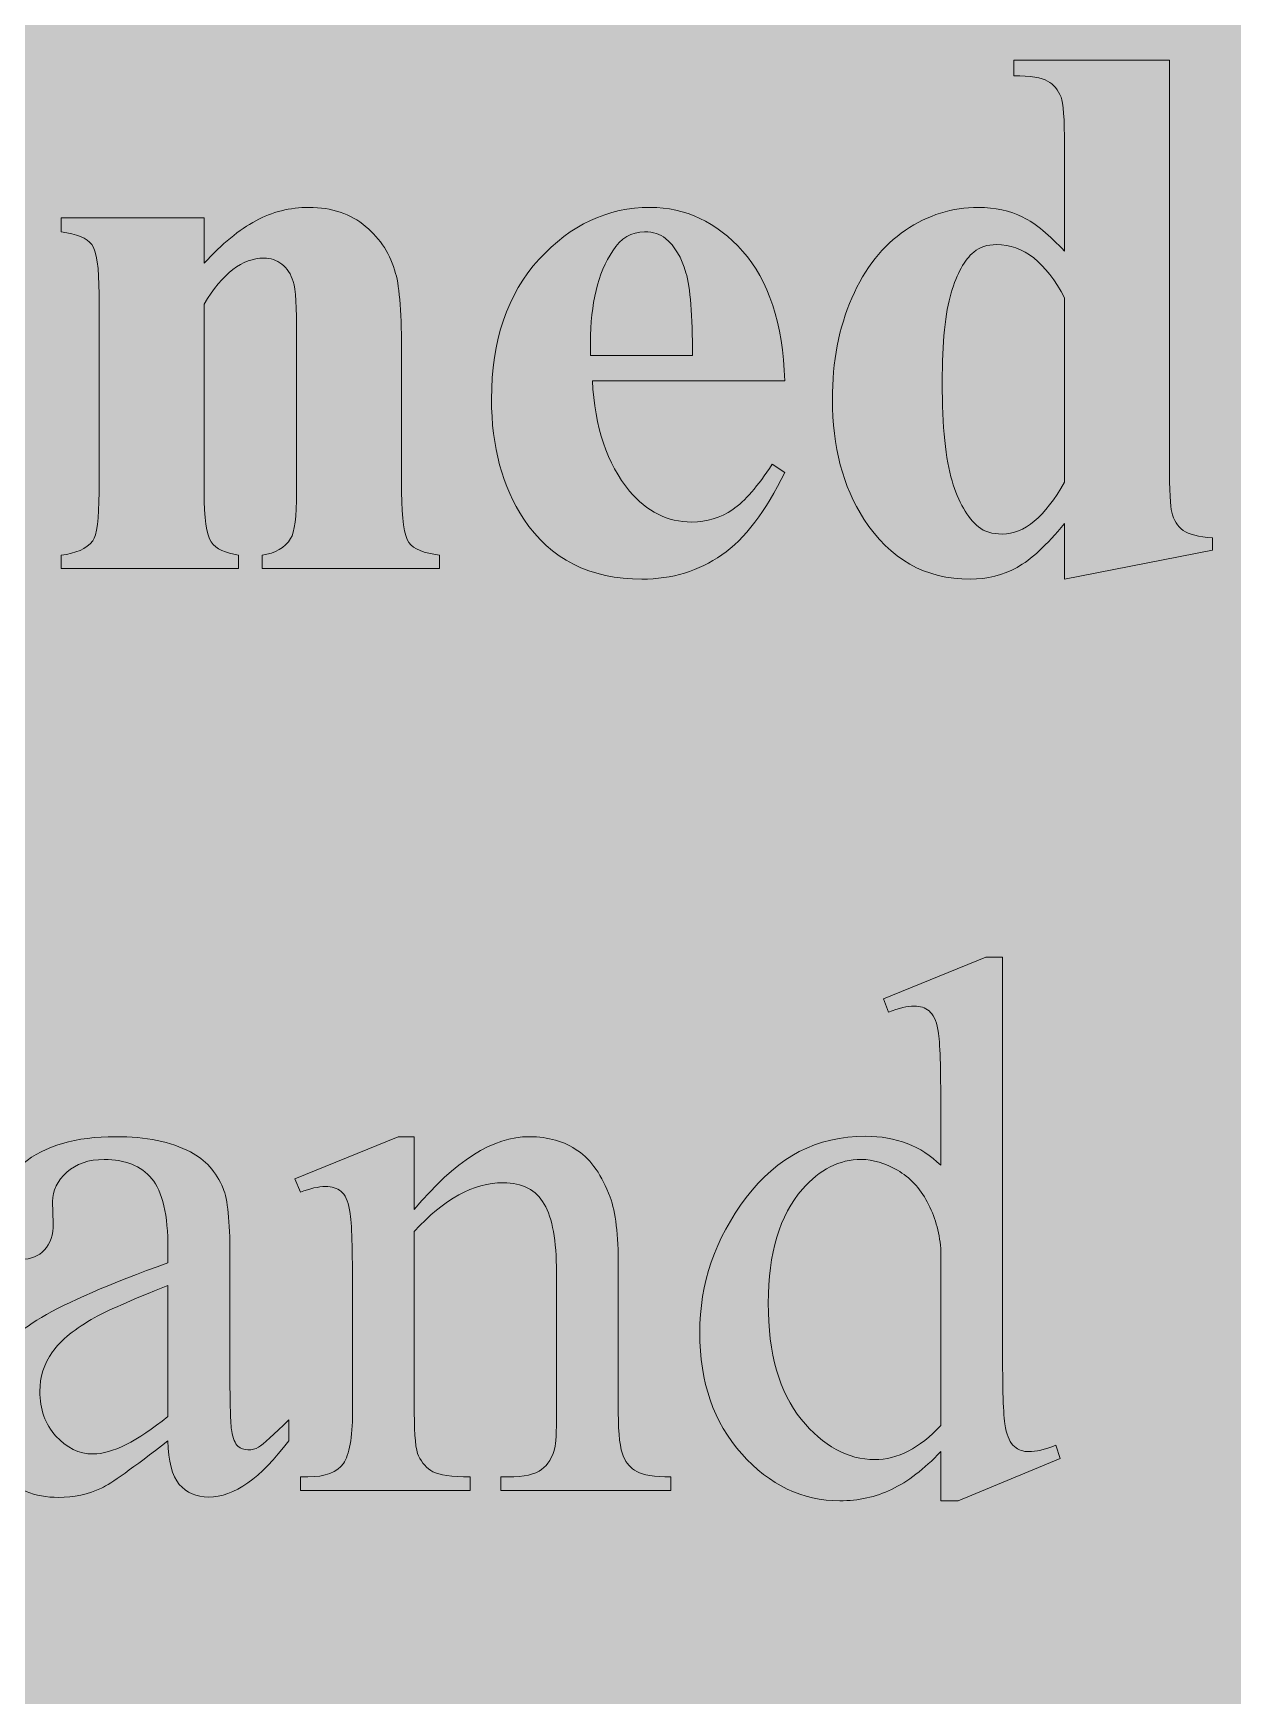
# Model space of a CAD drawing. Header units: inches. Extents: x -1481 to -429, y -1676 to -696.
# Drawn here: x -1390.21 to -1381.4, y -915.03 to -902.83 of the extents above; entities that cross this region are included whole.
import ezdxf

# ---------------------------------------------------------------- set-up
doc = ezdxf.new("R2010")
doc.units = ezdxf.units.IN
doc.header["$MEASUREMENT"] = 0
doc.layers.add('Layer 1', color=7, linetype='Continuous')

# ---------------------------------------------------------------- blocks, each defined once
blk = doc.blocks.new('block 425')
at = {"layer": 'Layer 1', "true_color": 0x8cc63e}
h = blk.add_hatch(color=73, dxfattribs=at)
h.dxf.hatch_style = 2
edge = h.paths.add_edge_path()
edge.add_spline(control_points=[(-1381.869, -903.023), (-1381.869, -903.023), (-1381.869, -905.985), (-1381.869, -905.985), (-1381.869, -906.186), (-1381.864, -906.304), (-1381.853, -906.341), (-1381.838, -906.401), (-1381.81, -906.446), (-1381.769, -906.476), (-1381.728, -906.505), (-1381.656, -906.523), (-1381.553, -906.531), (-1381.553, -906.531), (-1381.553, -906.621), (-1381.553, -906.621), (-1381.553, -906.621), (-1382.64, -906.834), (-1382.64, -906.834), (-1382.64, -906.834), (-1382.64, -906.426), (-1382.64, -906.426), (-1382.771, -906.584), (-1382.887, -906.691), (-1382.989, -906.748), (-1383.091, -906.805), (-1383.206, -906.834), (-1383.334, -906.834), (-1383.663, -906.834), (-1383.923, -906.687), (-1384.113, -906.393), (-1384.268, -906.154), (-1384.345, -905.862), (-1384.345, -905.515), (-1384.345, -905.237), (-1384.297, -904.989), (-1384.202, -904.77), (-1384.106, -904.55), (-1383.975, -904.385), (-1383.809, -904.273), (-1383.643, -904.161), (-1383.465, -904.105), (-1383.274, -904.105), (-1383.151, -904.105), (-1383.042, -904.129), (-1382.946, -904.176), (-1382.851, -904.224), (-1382.749, -904.308), (-1382.64, -904.427), (-1382.64, -904.427), (-1382.64, -903.651), (-1382.64, -903.651), (-1382.64, -903.454), (-1382.649, -903.336), (-1382.665, -903.295), (-1382.687, -903.242), (-1382.72, -903.203), (-1382.764, -903.177), (-1382.808, -903.151), (-1382.891, -903.138), (-1383.012, -903.138), (-1383.012, -903.138), (-1383.012, -903.023), (-1383.012, -903.023), (-1383.012, -903.023), (-1381.869, -903.023), (-1381.869, -903.023)], knot_values=[0, 0, 0, 0, 1, 1, 1, 2, 2, 2, 3, 3, 3, 4, 4, 4, 5, 5, 5, 6, 6, 6, 7, 7, 7, 8, 8, 8, 9, 9, 9, 10, 10, 10, 11, 11, 11, 12, 12, 12, 13, 13, 13, 14, 14, 14, 15, 15, 15, 16, 16, 16, 17, 17, 17, 18, 18, 18, 19, 19, 19, 20, 20, 20, 21, 21, 21, 22, 22, 22, 22], degree=3, periodic=1)
edge = h.paths.add_edge_path()
edge.add_spline(control_points=[(-1382.64, -904.769), (-1382.776, -904.508), (-1382.942, -904.378), (-1383.139, -904.378), (-1383.207, -904.378), (-1383.263, -904.396), (-1383.307, -904.433), (-1383.375, -904.489), (-1383.43, -904.589), (-1383.473, -904.733), (-1383.516, -904.876), (-1383.538, -905.095), (-1383.538, -905.391), (-1383.538, -905.716), (-1383.514, -905.956), (-1383.466, -906.112), (-1383.419, -906.268), (-1383.354, -906.381), (-1383.271, -906.451), (-1383.229, -906.486), (-1383.171, -906.503), (-1383.097, -906.503), (-1382.936, -906.503), (-1382.784, -906.376), (-1382.64, -906.123), (-1382.64, -906.123), (-1382.64, -904.769), (-1382.64, -904.769)], knot_values=[0, 0, 0, 0, 1, 1, 1, 2, 2, 2, 3, 3, 3, 4, 4, 4, 5, 5, 5, 6, 6, 6, 7, 7, 7, 8, 8, 8, 9, 9, 9, 9], degree=3, periodic=1)
h = blk.add_hatch(color=73, dxfattribs=at)
h.dxf.hatch_style = 2
edge = h.paths.add_edge_path()
edge.add_spline(control_points=[(-1388.959, -904.182), (-1388.959, -904.182), (-1388.959, -904.515), (-1388.959, -904.515), (-1388.827, -904.372), (-1388.7, -904.268), (-1388.579, -904.203), (-1388.458, -904.137), (-1388.328, -904.105), (-1388.188, -904.105), (-1388.021, -904.105), (-1387.883, -904.151), (-1387.773, -904.244), (-1387.662, -904.337), (-1387.589, -904.452), (-1387.552, -904.589), (-1387.523, -904.694), (-1387.508, -904.895), (-1387.508, -905.193), (-1387.508, -905.193), (-1387.508, -906.195), (-1387.508, -906.195), (-1387.508, -906.393), (-1387.49, -906.516), (-1387.455, -906.565), (-1387.419, -906.614), (-1387.344, -906.644), (-1387.23, -906.657), (-1387.23, -906.657), (-1387.23, -906.756), (-1387.23, -906.756), (-1387.23, -906.756), (-1388.532, -906.756), (-1388.532, -906.756), (-1388.532, -906.756), (-1388.532, -906.657), (-1388.532, -906.657), (-1388.435, -906.644), (-1388.365, -906.604), (-1388.323, -906.536), (-1388.294, -906.49), (-1388.279, -906.376), (-1388.279, -906.195), (-1388.279, -906.195), (-1388.279, -905.049), (-1388.279, -905.049), (-1388.279, -904.838), (-1388.287, -904.705), (-1388.304, -904.65), (-1388.321, -904.595), (-1388.349, -904.552), (-1388.388, -904.522), (-1388.427, -904.492), (-1388.471, -904.477), (-1388.519, -904.477), (-1388.677, -904.477), (-1388.823, -904.589), (-1388.959, -904.815), (-1388.959, -904.815), (-1388.959, -906.195), (-1388.959, -906.195), (-1388.959, -906.387), (-1388.941, -906.509), (-1388.906, -906.561), (-1388.87, -906.612), (-1388.803, -906.644), (-1388.706, -906.657), (-1388.706, -906.657), (-1388.706, -906.756), (-1388.706, -906.756), (-1388.706, -906.756), (-1390.008, -906.756), (-1390.008, -906.756), (-1390.008, -906.756), (-1390.008, -906.657), (-1390.008, -906.657), (-1389.9, -906.646), (-1389.823, -906.611), (-1389.777, -906.553), (-1389.746, -906.512), (-1389.73, -906.393), (-1389.73, -906.195), (-1389.73, -906.195), (-1389.73, -904.741), (-1389.73, -904.741), (-1389.73, -904.546), (-1389.748, -904.425), (-1389.784, -904.378), (-1389.82, -904.33), (-1389.894, -904.299), (-1390.008, -904.284), (-1390.008, -904.284), (-1390.008, -904.182), (-1390.008, -904.182), (-1390.008, -904.182), (-1388.959, -904.182), (-1388.959, -904.182)], knot_values=[0, 0, 0, 0, 1, 1, 1, 2, 2, 2, 3, 3, 3, 4, 4, 4, 5, 5, 5, 6, 6, 6, 7, 7, 7, 8, 8, 8, 9, 9, 9, 10, 10, 10, 11, 11, 11, 12, 12, 12, 13, 13, 13, 14, 14, 14, 15, 15, 15, 16, 16, 16, 17, 17, 17, 18, 18, 18, 19, 19, 19, 20, 20, 20, 21, 21, 21, 22, 22, 22, 23, 23, 23, 24, 24, 24, 25, 25, 25, 26, 26, 26, 27, 27, 27, 28, 28, 28, 29, 29, 29, 30, 30, 30, 31, 31, 31, 32, 32, 32, 32], degree=3, periodic=1)
h = blk.add_hatch(color=73, dxfattribs=at)
h.dxf.hatch_style = 2
edge = h.paths.add_edge_path()
edge.add_spline(control_points=[(-1384.694, -905.377), (-1384.694, -905.377), (-1386.107, -905.377), (-1386.107, -905.377), (-1386.09, -905.718), (-1385.999, -905.988), (-1385.834, -906.187), (-1385.708, -906.339), (-1385.555, -906.415), (-1385.377, -906.415), (-1385.267, -906.415), (-1385.167, -906.384), (-1385.077, -906.323), (-1384.987, -906.261), (-1384.891, -906.151), (-1384.788, -905.991), (-1384.788, -905.991), (-1384.694, -906.051), (-1384.694, -906.051), (-1384.834, -906.336), (-1384.988, -906.538), (-1385.157, -906.656), (-1385.326, -906.774), (-1385.521, -906.834), (-1385.743, -906.834), (-1386.125, -906.834), (-1386.414, -906.687), (-1386.611, -906.393), (-1386.769, -906.156), (-1386.848, -905.862), (-1386.848, -905.512), (-1386.848, -905.082), (-1386.731, -904.741), (-1386.499, -904.486), (-1386.267, -904.232), (-1385.995, -904.105), (-1385.683, -904.105), (-1385.422, -904.105), (-1385.196, -904.212), (-1385.004, -904.426), (-1384.812, -904.64), (-1384.709, -904.957), (-1384.694, -905.377)], knot_values=[0, 0, 0, 0, 1, 1, 1, 2, 2, 2, 3, 3, 3, 4, 4, 4, 5, 5, 5, 6, 6, 6, 7, 7, 7, 8, 8, 8, 9, 9, 9, 10, 10, 10, 11, 11, 11, 12, 12, 12, 13, 13, 13, 14, 14, 14, 14], degree=3, periodic=1)
edge = h.paths.add_edge_path()
edge.add_spline(control_points=[(-1385.372, -905.193), (-1385.372, -904.897), (-1385.388, -904.694), (-1385.42, -904.584), (-1385.452, -904.474), (-1385.502, -904.39), (-1385.57, -904.333), (-1385.609, -904.3), (-1385.66, -904.284), (-1385.724, -904.284), (-1385.82, -904.284), (-1385.898, -904.331), (-1385.958, -904.424), (-1386.067, -904.588), (-1386.121, -904.812), (-1386.121, -905.096), (-1386.121, -905.096), (-1386.121, -905.193), (-1386.121, -905.193), (-1386.121, -905.193), (-1385.372, -905.193), (-1385.372, -905.193)], knot_values=[0, 0, 0, 0, 1, 1, 1, 2, 2, 2, 3, 3, 3, 4, 4, 4, 5, 5, 5, 6, 6, 6, 7, 7, 7, 7], degree=3, periodic=1)
h = blk.add_hatch(color=73, dxfattribs=at)
h.dxf.hatch_style = 2
edge = h.paths.add_edge_path()
edge.add_spline(control_points=[(-1383.549, -913.239), (-1383.672, -913.368), (-1383.792, -913.46), (-1383.91, -913.516), (-1384.027, -913.572), (-1384.154, -913.6), (-1384.29, -913.6), (-1384.565, -913.6), (-1384.805, -913.485), (-1385.011, -913.255), (-1385.217, -913.024), (-1385.319, -912.728), (-1385.319, -912.366), (-1385.319, -912.005), (-1385.206, -911.674), (-1384.978, -911.374), (-1384.75, -911.074), (-1384.458, -910.924), (-1384.1, -910.924), (-1383.878, -910.924), (-1383.694, -910.995), (-1383.549, -911.136), (-1383.549, -911.136), (-1383.549, -910.67), (-1383.549, -910.67), (-1383.549, -910.382), (-1383.556, -910.205), (-1383.57, -910.139), (-1383.583, -910.073), (-1383.605, -910.028), (-1383.634, -910.004), (-1383.664, -909.98), (-1383.7, -909.968), (-1383.744, -909.968), (-1383.792, -909.968), (-1383.856, -909.983), (-1383.934, -910.012), (-1383.934, -910.012), (-1383.97, -909.916), (-1383.97, -909.916), (-1383.97, -909.916), (-1383.219, -909.608), (-1383.219, -909.608), (-1383.219, -909.608), (-1383.095, -909.608), (-1383.095, -909.608), (-1383.095, -909.608), (-1383.095, -912.523), (-1383.095, -912.523), (-1383.095, -912.819), (-1383.088, -912.999), (-1383.074, -913.064), (-1383.06, -913.13), (-1383.038, -913.175), (-1383.008, -913.201), (-1382.978, -913.227), (-1382.942, -913.239), (-1382.902, -913.239), (-1382.852, -913.239), (-1382.786, -913.224), (-1382.704, -913.192), (-1382.704, -913.192), (-1382.673, -913.289), (-1382.673, -913.289), (-1382.673, -913.289), (-1383.422, -913.6), (-1383.422, -913.6), (-1383.422, -913.6), (-1383.549, -913.6), (-1383.549, -913.6), (-1383.549, -913.6), (-1383.549, -913.239), (-1383.549, -913.239)], knot_values=[0, 0, 0, 0, 1, 1, 1, 2, 2, 2, 3, 3, 3, 4, 4, 4, 5, 5, 5, 6, 6, 6, 7, 7, 7, 8, 8, 8, 9, 9, 9, 10, 10, 10, 11, 11, 11, 12, 12, 12, 13, 13, 13, 14, 14, 14, 15, 15, 15, 16, 16, 16, 17, 17, 17, 18, 18, 18, 19, 19, 19, 20, 20, 20, 21, 21, 21, 22, 22, 22, 23, 23, 23, 24, 24, 24, 24], degree=3, periodic=1)
edge = h.paths.add_edge_path()
edge.add_spline(control_points=[(-1383.549, -913.046), (-1383.549, -913.046), (-1383.549, -911.747), (-1383.549, -911.747), (-1383.56, -911.622), (-1383.593, -911.509), (-1383.648, -911.406), (-1383.703, -911.303), (-1383.776, -911.225), (-1383.867, -911.173), (-1383.958, -911.121), (-1384.046, -911.094), (-1384.133, -911.094), (-1384.294, -911.094), (-1384.438, -911.167), (-1384.565, -911.312), (-1384.732, -911.503), (-1384.816, -911.782), (-1384.816, -912.149), (-1384.816, -912.52), (-1384.735, -912.804), (-1384.573, -913.001), (-1384.412, -913.198), (-1384.232, -913.297), (-1384.034, -913.297), (-1383.867, -913.297), (-1383.705, -913.214), (-1383.549, -913.046)], knot_values=[0, 0, 0, 0, 1, 1, 1, 2, 2, 2, 3, 3, 3, 4, 4, 4, 5, 5, 5, 6, 6, 6, 7, 7, 7, 8, 8, 8, 9, 9, 9, 9], degree=3, periodic=1)
h = blk.add_hatch(color=73, dxfattribs=at)
h.dxf.hatch_style = 2
edge = h.paths.add_edge_path()
edge.add_spline(control_points=[(-1389.224, -913.159), (-1389.482, -913.36), (-1389.645, -913.475), (-1389.711, -913.506), (-1389.81, -913.552), (-1389.916, -913.575), (-1390.028, -913.575), (-1390.202, -913.575), (-1390.346, -913.516), (-1390.458, -913.396), (-1390.571, -913.277), (-1390.628, -913.12), (-1390.628, -912.925), (-1390.628, -912.803), (-1390.6, -912.696), (-1390.545, -912.606), (-1390.47, -912.481), (-1390.339, -912.364), (-1390.153, -912.254), (-1389.967, -912.143), (-1389.657, -912.009), (-1389.224, -911.852), (-1389.224, -911.852), (-1389.224, -911.752), (-1389.224, -911.752), (-1389.224, -911.501), (-1389.264, -911.328), (-1389.343, -911.235), (-1389.423, -911.141), (-1389.539, -911.094), (-1389.692, -911.094), (-1389.807, -911.094), (-1389.899, -911.126), (-1389.967, -911.188), (-1390.037, -911.25), (-1390.072, -911.322), (-1390.072, -911.403), (-1390.072, -911.403), (-1390.066, -911.563), (-1390.066, -911.563), (-1390.066, -911.647), (-1390.088, -911.712), (-1390.131, -911.758), (-1390.174, -911.804), (-1390.23, -911.827), (-1390.3, -911.827), (-1390.368, -911.827), (-1390.424, -911.803), (-1390.467, -911.755), (-1390.51, -911.708), (-1390.531, -911.642), (-1390.531, -911.56), (-1390.531, -911.402), (-1390.451, -911.257), (-1390.289, -911.125), (-1390.128, -910.992), (-1389.901, -910.927), (-1389.609, -910.927), (-1389.385, -910.927), (-1389.202, -910.964), (-1389.058, -911.039), (-1388.95, -911.096), (-1388.87, -911.185), (-1388.819, -911.306), (-1388.786, -911.386), (-1388.769, -911.547), (-1388.769, -911.791), (-1388.769, -911.791), (-1388.769, -912.647), (-1388.769, -912.647), (-1388.769, -912.888), (-1388.765, -913.035), (-1388.756, -913.089), (-1388.746, -913.143), (-1388.731, -913.18), (-1388.71, -913.198), (-1388.689, -913.216), (-1388.665, -913.226), (-1388.637, -913.226), (-1388.608, -913.226), (-1388.582, -913.219), (-1388.56, -913.206), (-1388.522, -913.183), (-1388.447, -913.115), (-1388.337, -913.005), (-1388.337, -913.005), (-1388.337, -913.159), (-1388.337, -913.159), (-1388.543, -913.435), (-1388.739, -913.572), (-1388.926, -913.572), (-1389.016, -913.572), (-1389.088, -913.541), (-1389.141, -913.479), (-1389.194, -913.416), (-1389.222, -913.31), (-1389.224, -913.159)], knot_values=[0, 0, 0, 0, 1, 1, 1, 2, 2, 2, 3, 3, 3, 4, 4, 4, 5, 5, 5, 6, 6, 6, 7, 7, 7, 8, 8, 8, 9, 9, 9, 10, 10, 10, 11, 11, 11, 12, 12, 12, 13, 13, 13, 14, 14, 14, 15, 15, 15, 16, 16, 16, 17, 17, 17, 18, 18, 18, 19, 19, 19, 20, 20, 20, 21, 21, 21, 22, 22, 22, 23, 23, 23, 24, 24, 24, 25, 25, 25, 26, 26, 26, 27, 27, 27, 28, 28, 28, 29, 29, 29, 30, 30, 30, 31, 31, 31, 32, 32, 32, 32], degree=3, periodic=1)
edge = h.paths.add_edge_path()
edge.add_spline(control_points=[(-1389.224, -912.981), (-1389.224, -912.981), (-1389.224, -912.019), (-1389.224, -912.019), (-1389.501, -912.13), (-1389.68, -912.208), (-1389.76, -912.254), (-1389.906, -912.334), (-1390.009, -912.419), (-1390.072, -912.507), (-1390.134, -912.595), (-1390.165, -912.691), (-1390.165, -912.796), (-1390.165, -912.928), (-1390.126, -913.038), (-1390.047, -913.125), (-1389.968, -913.212), (-1389.877, -913.256), (-1389.774, -913.256), (-1389.635, -913.256), (-1389.451, -913.164), (-1389.224, -912.981)], knot_values=[0, 0, 0, 0, 1, 1, 1, 2, 2, 2, 3, 3, 3, 4, 4, 4, 5, 5, 5, 6, 6, 6, 7, 7, 7, 7], degree=3, periodic=1)
h = blk.add_hatch(color=73, dxfattribs=at)
h.dxf.hatch_style = 2
edge = h.paths.add_edge_path()
edge.add_spline(control_points=[(-1387.415, -911.461), (-1387.119, -911.104), (-1386.837, -910.927), (-1386.569, -910.927), (-1386.432, -910.927), (-1386.313, -910.961), (-1386.214, -911.03), (-1386.115, -911.099), (-1386.036, -911.212), (-1385.977, -911.37), (-1385.937, -911.48), (-1385.917, -911.649), (-1385.917, -911.876), (-1385.917, -911.876), (-1385.917, -912.953), (-1385.917, -912.953), (-1385.917, -913.113), (-1385.904, -913.221), (-1385.878, -913.278), (-1385.858, -913.324), (-1385.826, -913.36), (-1385.781, -913.385), (-1385.736, -913.411), (-1385.653, -913.424), (-1385.531, -913.424), (-1385.531, -913.424), (-1385.531, -913.523), (-1385.531, -913.523), (-1385.531, -913.523), (-1386.779, -913.523), (-1386.779, -913.523), (-1386.779, -913.523), (-1386.779, -913.424), (-1386.779, -913.424), (-1386.779, -913.424), (-1386.726, -913.424), (-1386.726, -913.424), (-1386.609, -913.424), (-1386.527, -913.406), (-1386.48, -913.37), (-1386.433, -913.334), (-1386.401, -913.281), (-1386.382, -913.212), (-1386.375, -913.184), (-1386.371, -913.098), (-1386.371, -912.953), (-1386.371, -912.953), (-1386.371, -911.921), (-1386.371, -911.921), (-1386.371, -911.691), (-1386.401, -911.524), (-1386.461, -911.421), (-1386.52, -911.317), (-1386.621, -911.265), (-1386.762, -911.265), (-1386.981, -911.265), (-1387.198, -911.385), (-1387.415, -911.623), (-1387.415, -911.623), (-1387.415, -912.953), (-1387.415, -912.953), (-1387.415, -913.124), (-1387.405, -913.229), (-1387.384, -913.27), (-1387.359, -913.323), (-1387.323, -913.362), (-1387.278, -913.386), (-1387.233, -913.411), (-1387.142, -913.424), (-1387.004, -913.424), (-1387.004, -913.424), (-1387.004, -913.523), (-1387.004, -913.523), (-1387.004, -913.523), (-1388.252, -913.523), (-1388.252, -913.523), (-1388.252, -913.523), (-1388.252, -913.424), (-1388.252, -913.424), (-1388.252, -913.424), (-1388.197, -913.424), (-1388.197, -913.424), (-1388.068, -913.424), (-1387.981, -913.391), (-1387.936, -913.326), (-1387.892, -913.261), (-1387.869, -913.136), (-1387.869, -912.953), (-1387.869, -912.953), (-1387.869, -912.017), (-1387.869, -912.017), (-1387.869, -911.714), (-1387.876, -911.53), (-1387.89, -911.463), (-1387.903, -911.397), (-1387.924, -911.352), (-1387.953, -911.328), (-1387.981, -911.305), (-1388.019, -911.293), (-1388.067, -911.293), (-1388.119, -911.293), (-1388.18, -911.306), (-1388.252, -911.334), (-1388.252, -911.334), (-1388.293, -911.235), (-1388.293, -911.235), (-1388.293, -911.235), (-1387.533, -910.927), (-1387.533, -910.927), (-1387.533, -910.927), (-1387.415, -910.927), (-1387.415, -910.927), (-1387.415, -910.927), (-1387.415, -911.461), (-1387.415, -911.461)], knot_values=[0, 0, 0, 0, 1, 1, 1, 2, 2, 2, 3, 3, 3, 4, 4, 4, 5, 5, 5, 6, 6, 6, 7, 7, 7, 8, 8, 8, 9, 9, 9, 10, 10, 10, 11, 11, 11, 12, 12, 12, 13, 13, 13, 14, 14, 14, 15, 15, 15, 16, 16, 16, 17, 17, 17, 18, 18, 18, 19, 19, 19, 20, 20, 20, 21, 21, 21, 22, 22, 22, 23, 23, 23, 24, 24, 24, 25, 25, 25, 26, 26, 26, 27, 27, 27, 28, 28, 28, 29, 29, 29, 30, 30, 30, 31, 31, 31, 32, 32, 32, 33, 33, 33, 34, 34, 34, 35, 35, 35, 36, 36, 36, 37, 37, 37, 38, 38, 38, 38], degree=3, periodic=1)
at = {"layer": 'Layer 1', "lineweight": 0}
for points, knots in [([(-1381.869, -903.023), (-1381.869, -903.023), (-1381.869, -905.985), (-1381.869, -905.985), (-1381.869, -906.186), (-1381.864, -906.304), (-1381.853, -906.341), (-1381.838, -906.401), (-1381.81, -906.446), (-1381.769, -906.476), (-1381.728, -906.505), (-1381.656, -906.523), (-1381.553, -906.531), (-1381.553, -906.531), (-1381.553, -906.621), (-1381.553, -906.621), (-1381.553, -906.621), (-1382.64, -906.834), (-1382.64, -906.834), (-1382.64, -906.834), (-1382.64, -906.426), (-1382.64, -906.426), (-1382.771, -906.584), (-1382.887, -906.691), (-1382.989, -906.748), (-1383.091, -906.805), (-1383.206, -906.834), (-1383.334, -906.834), (-1383.663, -906.834), (-1383.923, -906.687), (-1384.113, -906.393), (-1384.268, -906.154), (-1384.345, -905.862), (-1384.345, -905.515), (-1384.345, -905.237), (-1384.297, -904.989), (-1384.202, -904.77), (-1384.106, -904.55), (-1383.975, -904.385), (-1383.809, -904.273), (-1383.643, -904.161), (-1383.465, -904.105), (-1383.274, -904.105), (-1383.151, -904.105), (-1383.042, -904.129), (-1382.946, -904.176), (-1382.851, -904.224), (-1382.749, -904.308), (-1382.64, -904.427), (-1382.64, -904.427), (-1382.64, -903.651), (-1382.64, -903.651), (-1382.64, -903.454), (-1382.649, -903.336), (-1382.665, -903.295), (-1382.687, -903.242), (-1382.72, -903.203), (-1382.764, -903.177), (-1382.808, -903.151), (-1382.891, -903.138), (-1383.012, -903.138), (-1383.012, -903.138), (-1383.012, -903.023), (-1383.012, -903.023), (-1383.012, -903.023), (-1381.869, -903.023), (-1381.869, -903.023)], [0, 0, 0, 0, 1, 1, 1, 2, 2, 2, 3, 3, 3, 4, 4, 4, 5, 5, 5, 6, 6, 6, 7, 7, 7, 8, 8, 8, 9, 9, 9, 10, 10, 10, 11, 11, 11, 12, 12, 12, 13, 13, 13, 14, 14, 14, 15, 15, 15, 16, 16, 16, 17, 17, 17, 18, 18, 18, 19, 19, 19, 20, 20, 20, 21, 21, 21, 22, 22, 22, 22]), ([(-1388.959, -904.182), (-1388.959, -904.182), (-1388.959, -904.515), (-1388.959, -904.515), (-1388.827, -904.372), (-1388.7, -904.268), (-1388.579, -904.203), (-1388.458, -904.137), (-1388.328, -904.105), (-1388.188, -904.105), (-1388.021, -904.105), (-1387.883, -904.151), (-1387.773, -904.244), (-1387.662, -904.337), (-1387.589, -904.452), (-1387.552, -904.589), (-1387.523, -904.694), (-1387.508, -904.895), (-1387.508, -905.193), (-1387.508, -905.193), (-1387.508, -906.195), (-1387.508, -906.195), (-1387.508, -906.393), (-1387.49, -906.516), (-1387.455, -906.565), (-1387.419, -906.614), (-1387.344, -906.644), (-1387.23, -906.657), (-1387.23, -906.657), (-1387.23, -906.756), (-1387.23, -906.756), (-1387.23, -906.756), (-1388.532, -906.756), (-1388.532, -906.756), (-1388.532, -906.756), (-1388.532, -906.657), (-1388.532, -906.657), (-1388.435, -906.644), (-1388.365, -906.604), (-1388.323, -906.536), (-1388.294, -906.49), (-1388.279, -906.376), (-1388.279, -906.195), (-1388.279, -906.195), (-1388.279, -905.049), (-1388.279, -905.049), (-1388.279, -904.838), (-1388.287, -904.705), (-1388.304, -904.65), (-1388.321, -904.595), (-1388.349, -904.552), (-1388.388, -904.522), (-1388.427, -904.492), (-1388.471, -904.477), (-1388.519, -904.477), (-1388.677, -904.477), (-1388.823, -904.589), (-1388.959, -904.815), (-1388.959, -904.815), (-1388.959, -906.195), (-1388.959, -906.195), (-1388.959, -906.387), (-1388.941, -906.509), (-1388.906, -906.561), (-1388.87, -906.612), (-1388.803, -906.644), (-1388.706, -906.657), (-1388.706, -906.657), (-1388.706, -906.756), (-1388.706, -906.756), (-1388.706, -906.756), (-1390.008, -906.756), (-1390.008, -906.756), (-1390.008, -906.756), (-1390.008, -906.657), (-1390.008, -906.657), (-1389.9, -906.646), (-1389.823, -906.611), (-1389.777, -906.553), (-1389.746, -906.512), (-1389.73, -906.393), (-1389.73, -906.195), (-1389.73, -906.195), (-1389.73, -904.741), (-1389.73, -904.741), (-1389.73, -904.546), (-1389.748, -904.425), (-1389.784, -904.378), (-1389.82, -904.33), (-1389.894, -904.299), (-1390.008, -904.284), (-1390.008, -904.284), (-1390.008, -904.182), (-1390.008, -904.182), (-1390.008, -904.182), (-1388.959, -904.182), (-1388.959, -904.182)], [0, 0, 0, 0, 1, 1, 1, 2, 2, 2, 3, 3, 3, 4, 4, 4, 5, 5, 5, 6, 6, 6, 7, 7, 7, 8, 8, 8, 9, 9, 9, 10, 10, 10, 11, 11, 11, 12, 12, 12, 13, 13, 13, 14, 14, 14, 15, 15, 15, 16, 16, 16, 17, 17, 17, 18, 18, 18, 19, 19, 19, 20, 20, 20, 21, 21, 21, 22, 22, 22, 23, 23, 23, 24, 24, 24, 25, 25, 25, 26, 26, 26, 27, 27, 27, 28, 28, 28, 29, 29, 29, 30, 30, 30, 31, 31, 31, 32, 32, 32, 32]), ([(-1384.694, -905.377), (-1384.694, -905.377), (-1386.107, -905.377), (-1386.107, -905.377), (-1386.09, -905.718), (-1385.999, -905.988), (-1385.834, -906.187), (-1385.708, -906.339), (-1385.555, -906.415), (-1385.377, -906.415), (-1385.267, -906.415), (-1385.167, -906.384), (-1385.077, -906.323), (-1384.987, -906.261), (-1384.891, -906.151), (-1384.788, -905.991), (-1384.788, -905.991), (-1384.694, -906.051), (-1384.694, -906.051), (-1384.834, -906.336), (-1384.988, -906.538), (-1385.157, -906.656), (-1385.326, -906.774), (-1385.521, -906.834), (-1385.743, -906.834), (-1386.125, -906.834), (-1386.414, -906.687), (-1386.611, -906.393), (-1386.769, -906.156), (-1386.848, -905.862), (-1386.848, -905.512), (-1386.848, -905.082), (-1386.731, -904.741), (-1386.499, -904.486), (-1386.267, -904.232), (-1385.995, -904.105), (-1385.683, -904.105), (-1385.422, -904.105), (-1385.196, -904.212), (-1385.004, -904.426), (-1384.812, -904.64), (-1384.709, -904.957), (-1384.694, -905.377)], [0, 0, 0, 0, 1, 1, 1, 2, 2, 2, 3, 3, 3, 4, 4, 4, 5, 5, 5, 6, 6, 6, 7, 7, 7, 8, 8, 8, 9, 9, 9, 10, 10, 10, 11, 11, 11, 12, 12, 12, 13, 13, 13, 14, 14, 14, 14]), ([(-1385.372, -905.193), (-1385.372, -904.897), (-1385.388, -904.694), (-1385.42, -904.584), (-1385.452, -904.474), (-1385.502, -904.39), (-1385.57, -904.333), (-1385.609, -904.3), (-1385.66, -904.284), (-1385.724, -904.284), (-1385.82, -904.284), (-1385.898, -904.331), (-1385.958, -904.424), (-1386.067, -904.588), (-1386.121, -904.812), (-1386.121, -905.096), (-1386.121, -905.096), (-1386.121, -905.193), (-1386.121, -905.193), (-1386.121, -905.193), (-1385.372, -905.193), (-1385.372, -905.193)], [0, 0, 0, 0, 1, 1, 1, 2, 2, 2, 3, 3, 3, 4, 4, 4, 5, 5, 5, 6, 6, 6, 7, 7, 7, 7]), ([(-1382.64, -904.769), (-1382.776, -904.508), (-1382.942, -904.378), (-1383.139, -904.378), (-1383.207, -904.378), (-1383.263, -904.396), (-1383.307, -904.433), (-1383.375, -904.489), (-1383.43, -904.589), (-1383.473, -904.733), (-1383.516, -904.876), (-1383.538, -905.095), (-1383.538, -905.391), (-1383.538, -905.716), (-1383.514, -905.956), (-1383.466, -906.112), (-1383.419, -906.268), (-1383.354, -906.381), (-1383.271, -906.451), (-1383.229, -906.486), (-1383.171, -906.503), (-1383.097, -906.503), (-1382.936, -906.503), (-1382.784, -906.376), (-1382.64, -906.123), (-1382.64, -906.123), (-1382.64, -904.769), (-1382.64, -904.769)], [0, 0, 0, 0, 1, 1, 1, 2, 2, 2, 3, 3, 3, 4, 4, 4, 5, 5, 5, 6, 6, 6, 7, 7, 7, 8, 8, 8, 9, 9, 9, 9]), ([(-1383.549, -913.239), (-1383.672, -913.368), (-1383.792, -913.46), (-1383.91, -913.516), (-1384.027, -913.572), (-1384.154, -913.6), (-1384.29, -913.6), (-1384.565, -913.6), (-1384.805, -913.485), (-1385.011, -913.255), (-1385.217, -913.024), (-1385.319, -912.728), (-1385.319, -912.366), (-1385.319, -912.005), (-1385.206, -911.674), (-1384.978, -911.374), (-1384.75, -911.074), (-1384.458, -910.924), (-1384.1, -910.924), (-1383.878, -910.924), (-1383.694, -910.995), (-1383.549, -911.136), (-1383.549, -911.136), (-1383.549, -910.67), (-1383.549, -910.67), (-1383.549, -910.382), (-1383.556, -910.205), (-1383.57, -910.139), (-1383.583, -910.073), (-1383.605, -910.028), (-1383.634, -910.004), (-1383.664, -909.98), (-1383.7, -909.968), (-1383.744, -909.968), (-1383.792, -909.968), (-1383.856, -909.983), (-1383.934, -910.012), (-1383.934, -910.012), (-1383.97, -909.916), (-1383.97, -909.916), (-1383.97, -909.916), (-1383.219, -909.608), (-1383.219, -909.608), (-1383.219, -909.608), (-1383.095, -909.608), (-1383.095, -909.608), (-1383.095, -909.608), (-1383.095, -912.523), (-1383.095, -912.523), (-1383.095, -912.819), (-1383.088, -912.999), (-1383.074, -913.064), (-1383.06, -913.13), (-1383.038, -913.175), (-1383.008, -913.201), (-1382.978, -913.227), (-1382.942, -913.239), (-1382.902, -913.239), (-1382.852, -913.239), (-1382.786, -913.224), (-1382.704, -913.192), (-1382.704, -913.192), (-1382.673, -913.289), (-1382.673, -913.289), (-1382.673, -913.289), (-1383.422, -913.6), (-1383.422, -913.6), (-1383.422, -913.6), (-1383.549, -913.6), (-1383.549, -913.6), (-1383.549, -913.6), (-1383.549, -913.239), (-1383.549, -913.239)], [0, 0, 0, 0, 1, 1, 1, 2, 2, 2, 3, 3, 3, 4, 4, 4, 5, 5, 5, 6, 6, 6, 7, 7, 7, 8, 8, 8, 9, 9, 9, 10, 10, 10, 11, 11, 11, 12, 12, 12, 13, 13, 13, 14, 14, 14, 15, 15, 15, 16, 16, 16, 17, 17, 17, 18, 18, 18, 19, 19, 19, 20, 20, 20, 21, 21, 21, 22, 22, 22, 23, 23, 23, 24, 24, 24, 24]), ([(-1389.224, -913.159), (-1389.482, -913.36), (-1389.645, -913.475), (-1389.711, -913.506), (-1389.81, -913.552), (-1389.916, -913.575), (-1390.028, -913.575), (-1390.202, -913.575), (-1390.346, -913.516), (-1390.458, -913.396), (-1390.571, -913.277), (-1390.628, -913.12), (-1390.628, -912.925), (-1390.628, -912.803), (-1390.6, -912.696), (-1390.545, -912.606), (-1390.47, -912.481), (-1390.339, -912.364), (-1390.153, -912.254), (-1389.967, -912.143), (-1389.657, -912.009), (-1389.224, -911.852), (-1389.224, -911.852), (-1389.224, -911.752), (-1389.224, -911.752), (-1389.224, -911.501), (-1389.264, -911.328), (-1389.343, -911.235), (-1389.423, -911.141), (-1389.539, -911.094), (-1389.692, -911.094), (-1389.807, -911.094), (-1389.899, -911.126), (-1389.967, -911.188), (-1390.037, -911.25), (-1390.072, -911.322), (-1390.072, -911.403), (-1390.072, -911.403), (-1390.066, -911.563), (-1390.066, -911.563), (-1390.066, -911.647), (-1390.088, -911.712), (-1390.131, -911.758), (-1390.174, -911.804), (-1390.23, -911.827), (-1390.3, -911.827), (-1390.368, -911.827), (-1390.424, -911.803), (-1390.467, -911.755), (-1390.51, -911.708), (-1390.531, -911.642), (-1390.531, -911.56), (-1390.531, -911.402), (-1390.451, -911.257), (-1390.289, -911.125), (-1390.128, -910.992), (-1389.901, -910.927), (-1389.609, -910.927), (-1389.385, -910.927), (-1389.202, -910.964), (-1389.058, -911.039), (-1388.95, -911.096), (-1388.87, -911.185), (-1388.819, -911.306), (-1388.786, -911.386), (-1388.769, -911.547), (-1388.769, -911.791), (-1388.769, -911.791), (-1388.769, -912.647), (-1388.769, -912.647), (-1388.769, -912.888), (-1388.765, -913.035), (-1388.756, -913.089), (-1388.746, -913.143), (-1388.731, -913.18), (-1388.71, -913.198), (-1388.689, -913.216), (-1388.665, -913.226), (-1388.637, -913.226), (-1388.608, -913.226), (-1388.582, -913.219), (-1388.56, -913.206), (-1388.522, -913.183), (-1388.447, -913.115), (-1388.337, -913.005), (-1388.337, -913.005), (-1388.337, -913.159), (-1388.337, -913.159), (-1388.543, -913.435), (-1388.739, -913.572), (-1388.926, -913.572), (-1389.016, -913.572), (-1389.088, -913.541), (-1389.141, -913.479), (-1389.194, -913.416), (-1389.222, -913.31), (-1389.224, -913.159)], [0, 0, 0, 0, 1, 1, 1, 2, 2, 2, 3, 3, 3, 4, 4, 4, 5, 5, 5, 6, 6, 6, 7, 7, 7, 8, 8, 8, 9, 9, 9, 10, 10, 10, 11, 11, 11, 12, 12, 12, 13, 13, 13, 14, 14, 14, 15, 15, 15, 16, 16, 16, 17, 17, 17, 18, 18, 18, 19, 19, 19, 20, 20, 20, 21, 21, 21, 22, 22, 22, 23, 23, 23, 24, 24, 24, 25, 25, 25, 26, 26, 26, 27, 27, 27, 28, 28, 28, 29, 29, 29, 30, 30, 30, 31, 31, 31, 32, 32, 32, 32]), ([(-1387.415, -911.461), (-1387.119, -911.104), (-1386.837, -910.927), (-1386.569, -910.927), (-1386.432, -910.927), (-1386.313, -910.961), (-1386.214, -911.03), (-1386.115, -911.099), (-1386.036, -911.212), (-1385.977, -911.37), (-1385.937, -911.48), (-1385.917, -911.649), (-1385.917, -911.876), (-1385.917, -911.876), (-1385.917, -912.953), (-1385.917, -912.953), (-1385.917, -913.113), (-1385.904, -913.221), (-1385.878, -913.278), (-1385.858, -913.324), (-1385.826, -913.36), (-1385.781, -913.385), (-1385.736, -913.411), (-1385.653, -913.424), (-1385.531, -913.424), (-1385.531, -913.424), (-1385.531, -913.523), (-1385.531, -913.523), (-1385.531, -913.523), (-1386.779, -913.523), (-1386.779, -913.523), (-1386.779, -913.523), (-1386.779, -913.424), (-1386.779, -913.424), (-1386.779, -913.424), (-1386.726, -913.424), (-1386.726, -913.424), (-1386.609, -913.424), (-1386.527, -913.406), (-1386.48, -913.37), (-1386.433, -913.334), (-1386.401, -913.281), (-1386.382, -913.212), (-1386.375, -913.184), (-1386.371, -913.098), (-1386.371, -912.953), (-1386.371, -912.953), (-1386.371, -911.921), (-1386.371, -911.921), (-1386.371, -911.691), (-1386.401, -911.524), (-1386.461, -911.421), (-1386.52, -911.317), (-1386.621, -911.265), (-1386.762, -911.265), (-1386.981, -911.265), (-1387.198, -911.385), (-1387.415, -911.623), (-1387.415, -911.623), (-1387.415, -912.953), (-1387.415, -912.953), (-1387.415, -913.124), (-1387.405, -913.229), (-1387.384, -913.27), (-1387.359, -913.323), (-1387.323, -913.362), (-1387.278, -913.386), (-1387.233, -913.411), (-1387.142, -913.424), (-1387.004, -913.424), (-1387.004, -913.424), (-1387.004, -913.523), (-1387.004, -913.523), (-1387.004, -913.523), (-1388.252, -913.523), (-1388.252, -913.523), (-1388.252, -913.523), (-1388.252, -913.424), (-1388.252, -913.424), (-1388.252, -913.424), (-1388.197, -913.424), (-1388.197, -913.424), (-1388.068, -913.424), (-1387.981, -913.391), (-1387.936, -913.326), (-1387.892, -913.261), (-1387.869, -913.136), (-1387.869, -912.953), (-1387.869, -912.953), (-1387.869, -912.017), (-1387.869, -912.017), (-1387.869, -911.714), (-1387.876, -911.53), (-1387.89, -911.463), (-1387.903, -911.397), (-1387.924, -911.352), (-1387.953, -911.328), (-1387.981, -911.305), (-1388.019, -911.293), (-1388.067, -911.293), (-1388.119, -911.293), (-1388.18, -911.306), (-1388.252, -911.334), (-1388.252, -911.334), (-1388.293, -911.235), (-1388.293, -911.235), (-1388.293, -911.235), (-1387.533, -910.927), (-1387.533, -910.927), (-1387.533, -910.927), (-1387.415, -910.927), (-1387.415, -910.927), (-1387.415, -910.927), (-1387.415, -911.461), (-1387.415, -911.461)], [0, 0, 0, 0, 1, 1, 1, 2, 2, 2, 3, 3, 3, 4, 4, 4, 5, 5, 5, 6, 6, 6, 7, 7, 7, 8, 8, 8, 9, 9, 9, 10, 10, 10, 11, 11, 11, 12, 12, 12, 13, 13, 13, 14, 14, 14, 15, 15, 15, 16, 16, 16, 17, 17, 17, 18, 18, 18, 19, 19, 19, 20, 20, 20, 21, 21, 21, 22, 22, 22, 23, 23, 23, 24, 24, 24, 25, 25, 25, 26, 26, 26, 27, 27, 27, 28, 28, 28, 29, 29, 29, 30, 30, 30, 31, 31, 31, 32, 32, 32, 33, 33, 33, 34, 34, 34, 35, 35, 35, 36, 36, 36, 37, 37, 37, 38, 38, 38, 38]), ([(-1383.549, -913.046), (-1383.549, -913.046), (-1383.549, -911.747), (-1383.549, -911.747), (-1383.56, -911.622), (-1383.593, -911.509), (-1383.648, -911.406), (-1383.703, -911.303), (-1383.776, -911.225), (-1383.867, -911.173), (-1383.958, -911.121), (-1384.046, -911.094), (-1384.133, -911.094), (-1384.294, -911.094), (-1384.438, -911.167), (-1384.565, -911.312), (-1384.732, -911.503), (-1384.816, -911.782), (-1384.816, -912.149), (-1384.816, -912.52), (-1384.735, -912.804), (-1384.573, -913.001), (-1384.412, -913.198), (-1384.232, -913.297), (-1384.034, -913.297), (-1383.867, -913.297), (-1383.705, -913.214), (-1383.549, -913.046)], [0, 0, 0, 0, 1, 1, 1, 2, 2, 2, 3, 3, 3, 4, 4, 4, 5, 5, 5, 6, 6, 6, 7, 7, 7, 8, 8, 8, 9, 9, 9, 9]), ([(-1389.224, -912.981), (-1389.224, -912.981), (-1389.224, -912.019), (-1389.224, -912.019), (-1389.501, -912.13), (-1389.68, -912.208), (-1389.76, -912.254), (-1389.906, -912.334), (-1390.009, -912.419), (-1390.072, -912.507), (-1390.134, -912.595), (-1390.165, -912.691), (-1390.165, -912.796), (-1390.165, -912.928), (-1390.126, -913.038), (-1390.047, -913.125), (-1389.968, -913.212), (-1389.877, -913.256), (-1389.774, -913.256), (-1389.635, -913.256), (-1389.451, -913.164), (-1389.224, -912.981)], [0, 0, 0, 0, 1, 1, 1, 2, 2, 2, 3, 3, 3, 4, 4, 4, 5, 5, 5, 6, 6, 6, 7, 7, 7, 7])]:
    blk.add_open_spline(points, degree=3, knots=knots, dxfattribs=at)
blk = doc.blocks.new('block 412')
at = {"layer": 'Layer 1'}
blk.add_blockref('block 425', (0, 0), dxfattribs=at)

msp = doc.modelspace()

# ---------------------------------------------------------------- hatches: boundary and pattern name
at = {"layer": 'Layer 1', "true_color": 0x006738}
h = msp.add_hatch(color=116, dxfattribs=at)
h.dxf.hatch_style = 2
h.paths.add_polyline_path([(-1241.324, -985.727), (-1481.324, -985.727), (-1481.324, -695.727), (-1241.324, -695.727)])

# ---------------------------------------------------------------- block references
at = {"layer": 'Layer 1'}
msp.add_blockref('block 412', (0, 0), dxfattribs=at)

doc.saveas('drawing.dxf')
